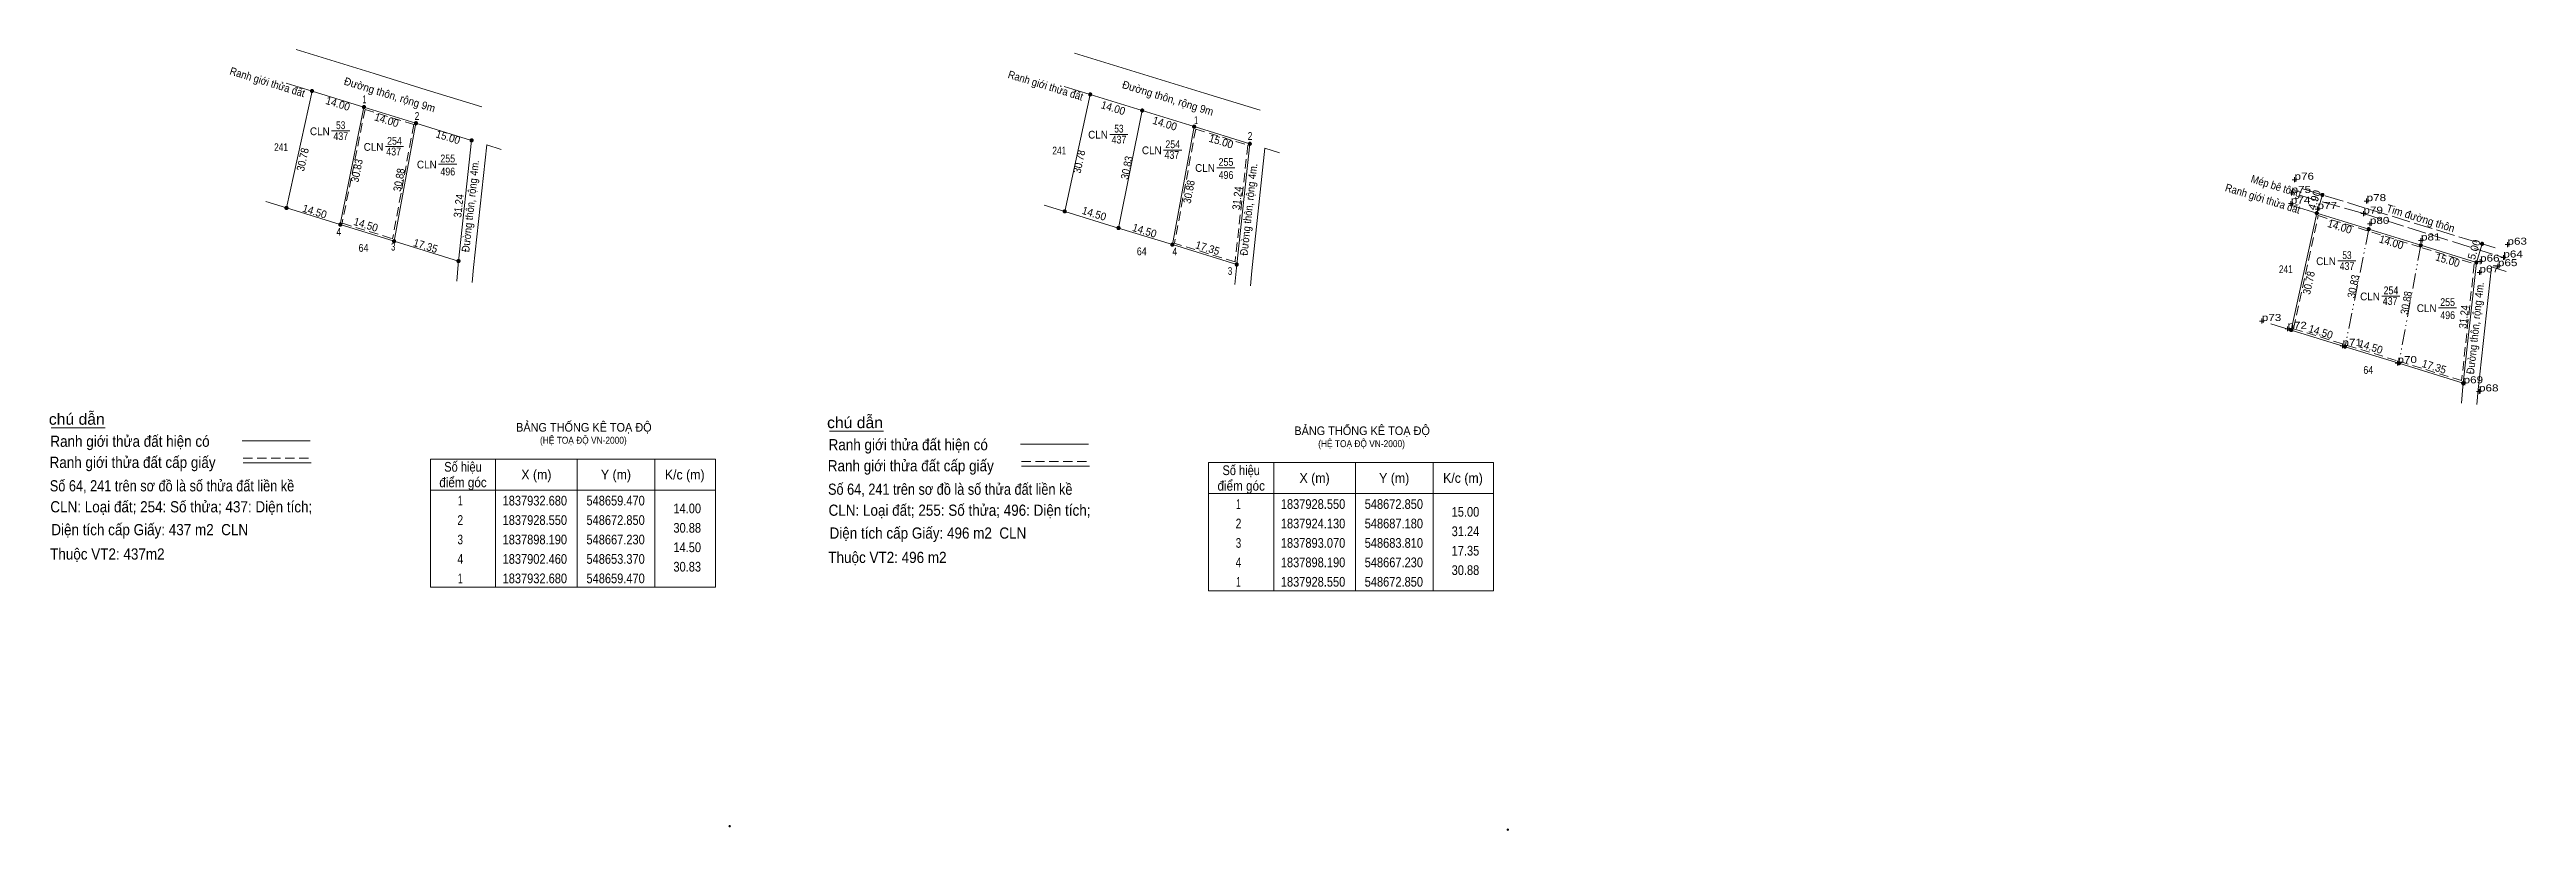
# Model space of a CAD drawing. Header units: metres. Extents: x 547391 to 548700, y 1837778 to 1838042.
# Drawn here: x 548062 to 548700, y 1837778 to 1837979 of the extents above; entities that cross this region are included whole.
import ezdxf
from ezdxf.enums import TextEntityAlignment as Align

# ---------------------------------------------------------------- set-up
doc = ezdxf.new("R2010")
doc.units = ezdxf.units.M
doc.header["$LTSCALE"] = 0.8
doc.header["$PDMODE"] = 32
doc.header["$PDSIZE"] = 0.4
for name, pattern in [('DASH_DOUBLE_DOT', [9.2, 5, -1.2, 0.3, -1.2, 0.3, -1.2]), ('LONG_DASHED', [7.5, 6, -1.5]), ('MEDIUM_DASHED', [4.5, 3, -1.5])]:
    doc.linetypes.add(name, pattern=pattern)
for name, color, linetype, lineweight in [('1', 7, 'Continuous', 13), ('17', 7, 'Continuous', 13), ('23', 7, 'Continuous', 13), ('42', 7, 'Continuous', 13), ('6', 7, 'Continuous', 13), ('63', 7, 'Continuous', 13), ('7', 7, 'Continuous', 13)]:
    doc.layers.add(name, color=color, linetype=linetype, lineweight=lineweight)
doc.layers.add('12', color=7, linetype='Continuous')

msp = doc.modelspace()

# ---------------------------------------------------------------- hatches: boundary and pattern name
at = {"layer": '63'}
for points in [[(548130.27, 1837968.21, 1), (548129.47, 1837968.21, 1)], [(548143.65, 1837964.08, 1), (548142.85, 1837964.08, 1)], [(548330.66, 1837967.33, 1), (548329.86, 1837967.33, 1)], [(548344.04, 1837963.2, 1), (548343.24, 1837963.2, 1)], [(548157.03, 1837959.95, 1), (548156.23, 1837959.95, 1)], [(548171.36, 1837955.52, 1), (548170.56, 1837955.52, 1)], [(548357.42, 1837959.07, 1), (548356.62, 1837959.07, 1)], [(548371.75, 1837954.64, 1), (548370.95, 1837954.64, 1)], [(548123.7, 1837938.14, 1), (548122.9, 1837938.14, 1)], [(548324.09, 1837937.26, 1), (548323.29, 1837937.26, 1)], [(548646.49, 1837936.81, 1), (548645.69, 1837936.81, 1)], [(548647.93, 1837941.49, 1), (548647.13, 1837941.49, 1)], [(548137.55, 1837933.86, 1), (548136.75, 1837933.86, 1)], [(548337.94, 1837932.98, 1), (548337.14, 1837932.98, 1)], [(548659.87, 1837932.68, 1), (548659.07, 1837932.68, 1)], [(548151.41, 1837929.59, 1), (548150.61, 1837929.59, 1)], [(548167.99, 1837924.47, 1), (548167.19, 1837924.47, 1)], [(548351.8, 1837928.71, 1), (548351, 1837928.71, 1)], [(548368.38, 1837923.59, 1), (548367.58, 1837923.59, 1)], [(548673.25, 1837928.55, 1), (548672.45, 1837928.55, 1)], [(548687.58, 1837924.12, 1), (548686.78, 1837924.12, 1)], [(548689.06, 1837928.91, 1), (548688.26, 1837928.91, 1)], [(548639.92, 1837906.74, 1), (548639.12, 1837906.74, 1)], [(548653.77, 1837902.46, 1), (548652.97, 1837902.46, 1)], [(548667.63, 1837898.19, 1), (548666.83, 1837898.19, 1)], [(548684.21, 1837893.07, 1), (548683.41, 1837893.07, 1)]]:
    msp.add_hatch(color=256, dxfattribs=at).paths.add_polyline_path(points)

# ---------------------------------------------------------------- linework, layer by layer
at = {"layer": '1'}
for p, q in [((548125.83, 1837978.87), (548132.52, 1837976.81)), ((548132.52, 1837976.81), (548145.9, 1837972.68)), ((548326.22, 1837977.99), (548332.91, 1837975.93)), ((548332.91, 1837975.93), (548346.29, 1837971.8)), ((548123.18, 1837970.27), (548129.87, 1837968.21)), ((548323.57, 1837969.39), (548330.26, 1837967.33)), ((548170.96, 1837955.53), (548167.59, 1837924.47)), ((548371.35, 1837954.65), (548367.98, 1837923.59)), ((548137.15, 1837933.86), (548123.3, 1837938.14)), ((548337.54, 1837932.98), (548323.69, 1837937.26)), ((548639.4, 1837938.87), (548646.09, 1837936.81)), ((548687.18, 1837924.13), (548683.81, 1837893.07)), ((548653.37, 1837902.46), (548639.52, 1837906.74))]:
    msp.add_line(p, q, dxfattribs=at)
at = {"layer": '1', "linetype": 'MEDIUM_DASHED'}
msp.add_line((548640.11, 1837907.08), (548646.46, 1837936.17), dxfattribs=at)
at = {"layer": '1'}
for points in [[(548145.9, 1837972.68), (548159.28, 1837968.55), (548173.61, 1837964.13)], [(548346.29, 1837971.8), (548359.67, 1837967.67), (548374, 1837963.25)], [(548123.3, 1837938.14), (548129.87, 1837968.21), (548143.25, 1837964.08)], [(548143.25, 1837964.08), (548156.63, 1837959.95), (548170.96, 1837955.53)], [(548323.69, 1837937.26), (548330.26, 1837967.33), (548343.64, 1837963.2)], [(548343.64, 1837963.2), (548357.02, 1837959.07), (548371.35, 1837954.65)], [(548639.52, 1837906.74), (548646.09, 1837936.81), (548659.47, 1837932.68)], [(548167.59, 1837924.47), (548151.01, 1837929.59), (548137.15, 1837933.86)], [(548367.98, 1837923.59), (548351.4, 1837928.71), (548337.54, 1837932.98)], [(548659.47, 1837932.68), (548672.85, 1837928.55), (548687.18, 1837924.13)], [(548683.81, 1837893.07), (548667.23, 1837898.19), (548653.37, 1837902.46)]]:
    msp.add_lwpolyline(points, dxfattribs=at)
at = {"layer": '1', "linetype": 'MEDIUM_DASHED'}
for points in [[(548357.41, 1837958.43), (548370.81, 1837954.29), (548367.55, 1837924.25), (548351.87, 1837929.09)], [(548673.24, 1837927.91), (548686.64, 1837923.77), (548683.38, 1837893.73), (548667.8, 1837898.54)]]:
    msp.add_lwpolyline(points, dxfattribs=at)
at = {"layer": '17'}
for p, q in [((548062.71, 1837881.59), (548076.61, 1837881.59)), ((548263.1, 1837880.71), (548277, 1837880.71))]:
    msp.add_line(p, q, dxfattribs=at)
at = {"layer": '23'}
for p, q in [((548167.5, 1837923.58), (548167.12, 1837919.35)), ((548171.44, 1837922.81), (548171.1, 1837918.99)), ((548367.89, 1837922.7), (548367.51, 1837918.47)), ((548371.83, 1837921.93), (548371.49, 1837918.11)), ((548683.72, 1837892.18), (548683.34, 1837887.95)), ((548687.66, 1837891.41), (548687.32, 1837887.59))]:
    msp.add_line(p, q, dxfattribs=at)
at = {"layer": '42'}
for p, q in [((548178.61, 1837953.16), (548174.86, 1837954.37)), ((548379, 1837952.28), (548375.25, 1837953.49)), ((548118, 1837939.76), (548123.3, 1837938.14)), ((548318.39, 1837938.88), (548323.69, 1837937.26)), ((548647.53, 1837941.49), (548646.09, 1837936.81)), ((548688.66, 1837928.91), (548687.18, 1837924.12)), ((548694.83, 1837921.76), (548691.08, 1837922.97)), ((548634.22, 1837908.36), (548639.52, 1837906.74))]:
    msp.add_line(p, q, dxfattribs=at)
at = {"layer": '42', "linetype": 'LONG_DASHED'}
msp.add_line((548642.51, 1837943.03), (548692.03, 1837927.88), dxfattribs=at)
msp.add_lwpolyline([(548641.67, 1837941.4), (548658.1, 1837936.68), (548694.13, 1837925.39)], dxfattribs=at)
at = {"layer": '6'}
for p, q in [((548111.87, 1837878.26), (548129.41, 1837878.26)), ((548312.26, 1837877.38), (548329.8, 1837877.38)), ((548112.13, 1837872.62), (548129.68, 1837872.62)), ((548312.52, 1837871.74), (548330.07, 1837871.74))]:
    msp.add_line(p, q, dxfattribs=at)
at = {"layer": '6', "linetype": 'MEDIUM_DASHED'}
for p, q in [((548112.13, 1837873.82), (548129.79, 1837873.82)), ((548312.52, 1837872.94), (548330.18, 1837872.94))]:
    msp.add_line(p, q, dxfattribs=at)
at = {"layer": '6'}
for p in [(548237.39, 1837779.12), (548437.78, 1837778.24)]:
    msp.add_point(p, dxfattribs=at)
at = {"layer": '63'}
for p, q in [((548143.25, 1837964.08), (548137.15, 1837933.86)), ((548343.64, 1837963.2), (548337.54, 1837932.98)), ((548134.91, 1837957.94), (548139.58, 1837957.94)), ((548156.63, 1837959.95), (548151.01, 1837929.59)), ((548335.3, 1837957.06), (548339.97, 1837957.06)), ((548357.02, 1837959.07), (548351.4, 1837928.71)), ((548148.75, 1837953.92), (548153.42, 1837953.92)), ((548174.86, 1837954.37), (548171.44, 1837922.81)), ((548349.14, 1837953.04), (548353.81, 1837953.04)), ((548375.25, 1837953.49), (548371.83, 1837921.93)), ((548162.46, 1837949.38), (548167.13, 1837949.38)), ((548362.85, 1837948.5), (548367.52, 1837948.5)), ((548167.59, 1837924.47), (548167.5, 1837923.58)), ((548651.51, 1837924.52), (548656.18, 1837924.52)), ((548367.98, 1837923.59), (548367.89, 1837922.7)), ((548691.08, 1837922.97), (548687.66, 1837891.41)), ((548662.83, 1837915.46), (548667.5, 1837915.46)), ((548677.42, 1837912.44), (548682.09, 1837912.44)), ((548683.81, 1837893.07), (548683.72, 1837892.18)), ((548177.14, 1837873.56), (548177.14, 1837840.56)), ((548198.14, 1837873.56), (548198.14, 1837840.56)), ((548218.14, 1837873.56), (548218.14, 1837840.56)), ((548377.53, 1837872.68), (548377.53, 1837839.68)), ((548398.53, 1837872.68), (548398.53, 1837839.68)), ((548418.53, 1837872.68), (548418.53, 1837839.68)), ((548160.34, 1837865.56), (548233.74, 1837865.56)), ((548360.73, 1837864.68), (548434.13, 1837864.68))]:
    msp.add_line(p, q, dxfattribs=at)
at = {"layer": '63', "linetype": 'MEDIUM_DASHED'}
for p, q in [((548143.53, 1837963.47), (548137.54, 1837933.78)), ((548143.53, 1837963.47), (548156.06, 1837959.61)), ((548156.06, 1837959.61), (548150.62, 1837930.23)), ((548357.41, 1837958.43), (548351.97, 1837929.07)), ((548137.73, 1837934.2), (548150.62, 1837930.23)), ((548646.46, 1837936.17), (548673.24, 1837927.91))]:
    msp.add_line(p, q, dxfattribs=at)
at = {"layer": '63', "linetype": 'DASH_DOUBLE_DOT'}
for p, q in [((548659.47, 1837932.68), (548653.37, 1837902.46)), ((548672.85, 1837928.55), (548667.23, 1837898.19))]:
    msp.add_line(p, q, dxfattribs=at)
at = {"layer": '63', "linetype": 'MEDIUM_DASHED'}
msp.add_lwpolyline([(548640.11, 1837907.08), (548653.95, 1837902.8), (548667.8, 1837898.54)], dxfattribs=at)
at = {"layer": '63'}
for points in [[(548160.34, 1837873.56), (548233.74, 1837873.56), (548233.74, 1837840.56), (548160.34, 1837840.56)], [(548360.73, 1837872.68), (548434.13, 1837872.68), (548434.13, 1837839.68), (548360.73, 1837839.68)]]:
    msp.add_lwpolyline(points, close=True, dxfattribs=at)
at = {"layer": '63', "linetype": 'DASH_DOUBLE_DOT'}
for centre in [(548129.87, 1837968.21), (548143.25, 1837964.08), (548330.26, 1837967.33), (548343.64, 1837963.2), (548156.63, 1837959.95), (548170.96, 1837955.52), (548357.02, 1837959.07), (548371.35, 1837954.64), (548123.3, 1837938.14), (548323.69, 1837937.26), (548646.09, 1837936.81), (548647.53, 1837941.49), (548137.15, 1837933.86), (548337.54, 1837932.98), (548659.47, 1837932.68), (548151.01, 1837929.59), (548167.59, 1837924.47), (548351.4, 1837928.71), (548367.98, 1837923.59), (548672.85, 1837928.55), (548687.18, 1837924.12), (548688.66, 1837928.91), (548639.52, 1837906.74), (548653.37, 1837902.46), (548667.23, 1837898.19), (548683.81, 1837893.07)]:
    msp.add_circle(centre, 0.4, dxfattribs=at)
at = {"layer": '7'}
for p, q in [((548640.97, 1837945.4), (548639.73, 1837945.4)), ((548640.35, 1837944.78), (548640.35, 1837946.03)), ((548640.02, 1837939.25), (548638.77, 1837939.25)), ((548640.21, 1837942), (548638.97, 1837942)), ((548639.39, 1837938.62), (548639.39, 1837939.87)), ((548639.59, 1837941.37), (548639.59, 1837942.62)), ((548646.92, 1837937.86), (548645.67, 1837937.86)), ((548646.29, 1837937.23), (548646.29, 1837938.48)), ((548658.1, 1837936.05), (548658.1, 1837937.3)), ((548659.54, 1837939.9), (548658.29, 1837939.9)), ((548658.92, 1837939.28), (548658.92, 1837940.53)), ((548658.72, 1837936.68), (548657.47, 1837936.68)), ((548660.38, 1837934.04), (548659.13, 1837934.04)), ((548659.76, 1837933.42), (548659.76, 1837934.67)), ((548672.92, 1837929.16), (548672.92, 1837930.4)), ((548673.55, 1837929.78), (548672.3, 1837929.78)), ((548688.76, 1837924.34), (548687.51, 1837924.34)), ((548688.13, 1837923.71), (548688.13, 1837924.96)), ((548694.75, 1837925.39), (548693.5, 1837925.39)), ((548694.13, 1837924.77), (548694.13, 1837926.02)), ((548695.81, 1837928.7), (548694.56, 1837928.7)), ((548695.19, 1837928.08), (548695.19, 1837929.33)), ((548688.62, 1837921.55), (548687.37, 1837921.55)), ((548687.99, 1837920.92), (548687.99, 1837922.17)), ((548693.35, 1837923.17), (548692.11, 1837923.17)), ((548692.73, 1837922.54), (548692.73, 1837923.79)), ((548632.56, 1837909.06), (548631.31, 1837909.06)), ((548631.93, 1837908.44), (548631.93, 1837909.69)), ((548639.15, 1837907.05), (548637.91, 1837907.05)), ((548638.53, 1837906.42), (548638.53, 1837907.67)), ((548653.32, 1837902.68), (548652.07, 1837902.68)), ((548652.69, 1837902.06), (548652.69, 1837903.31)), ((548666.86, 1837897.62), (548666.86, 1837898.86)), ((548667.48, 1837898.24), (548666.23, 1837898.24)), ((548684.52, 1837893.05), (548683.27, 1837893.05)), ((548683.89, 1837892.43), (548683.89, 1837893.67)), ((548688.48, 1837890.95), (548687.23, 1837890.95)), ((548687.86, 1837890.32), (548687.86, 1837891.57))]:
    msp.add_line(p, q, dxfattribs=at)

# ---------------------------------------------------------------- texts
at = {"layer": '1'}
for s, width, p in [('1', 0.65, (548143.355, 1837965.08)), ('2', 0.8, (548156.91, 1837960.8)), ('CLN', 0.95, (548131.875, 1837956.86)), ('437', 0.85, (548137.27, 1837955.6)), ('53', 0.8, (548137.255, 1837958.42)), ('254', 0.85, (548151.105, 1837954.4)), ('CLN', 0.95, (548332.265, 1837955.98)), ('437', 0.85, (548337.66, 1837954.72)), ('53', 0.8, (548337.645, 1837957.54)), ('1', 0.65, (548357.525, 1837959.71)), ('2', 0.8, (548371.41, 1837955.65)), ('241', 0.8, (548121.895, 1837952.77)), ('CLN', 0.95, (548145.715, 1837952.84)), ('437', 0.85, (548150.89, 1837951.65)), ('CLN', 0.95, (548159.425, 1837948.3)), ('255', 0.85, (548164.815, 1837949.86)), ('241', 0.8, (548322.285, 1837951.89)), ('CLN', 0.95, (548346.105, 1837951.96)), ('437', 0.85, (548351.28, 1837950.77)), ('254', 0.85, (548351.495, 1837953.52)), ('255', 0.85, (548365.205, 1837948.98)), ('496', 0.85, (548164.83, 1837946.5)), ('CLN', 0.95, (548359.815, 1837947.42)), ('496', 0.85, (548365.22, 1837945.62)), ('4', 0.8, (548136.765, 1837931.01)), ('64', 0.85, (548143.13, 1837926.86)), ('3', 0.75, (548150.78, 1837927.18)), ('64', 0.85, (548343.52, 1837925.98)), ('4', 0.8, (548352.035, 1837925.96)), ('CLN', 0.95, (548648.475, 1837923.44)), ('437', 0.85, (548653.87, 1837922.18)), ('53', 0.8, (548653.855, 1837925)), ('3', 0.75, (548366.26, 1837920.93)), ('241', 0.8, (548638.115, 1837921.37)), ('254', 0.85, (548665.185, 1837915.94)), ('CLN', 0.95, (548659.795, 1837914.38)), ('437', 0.85, (548664.97, 1837913.19)), ('CLN', 0.95, (548674.385, 1837911.36)), ('496', 0.85, (548679.79, 1837909.56)), ('255', 0.85, (548679.775, 1837912.92)), ('64', 0.85, (548659.35, 1837895.46))]:
    msp.add_text(s, height=2, dxfattribs=dict(at, width=width)).set_placement(p, align=Align.CENTER)
for s, height, width, p in [('BẢNG THỐNG KÊ TOẠ ĐỘ ', 2.208, 0.95, (548182.42, 1837880.61)), ('(HỆ TOẠ ĐỘ VN-2000)', 1.786, 0.9, (548188.57, 1837877.5)), ('BẢNG THỐNG KÊ TOẠ ĐỘ ', 2.208, 0.95, (548382.81, 1837879.73)), ('(HỆ TOẠ ĐỘ VN-2000)', 1.786, 0.9, (548388.96, 1837876.62))]:
    msp.add_text(s, height=height, dxfattribs=dict(at, width=width)).set_placement(p)
at = {"layer": '12', "width": 1.25}
for s, p in [('p75', (548639.59, 1837942)), ('p76', (548640.35, 1837945.4)), ('p74', (548639.4, 1837939.25)), ('p77', (548646.29, 1837937.86)), ('p79', (548658.1, 1837936.68)), ('p78', (548658.92, 1837939.9)), ('p80', (548659.76, 1837934.04)), ('p81', (548672.92, 1837929.78)), ('p63', (548695.19, 1837928.7)), ('p66', (548688.13, 1837924.34)), ('p65', (548692.73, 1837923.17)), ('p64', (548694.13, 1837925.39)), ('p67', (548687.99, 1837921.55)), ('p73', (548631.93, 1837909.06)), ('p72', (548638.53, 1837907.05)), ('p71', (548652.69, 1837902.68)), ('p70', (548666.86, 1837898.24)), ('p69', (548683.89, 1837893.05)), ('p68', (548687.86, 1837890.95))]:
    msp.add_text(s, height=1.8, dxfattribs=at).set_placement(p)
at = {"layer": '42'}
for s, p in [('4.90', (548646.4226, 1837939.8859)), ('5.00', (548687.5326, 1837927.1359))]:
    msp.add_text(s, height=2, rotation=72.897, dxfattribs=at).set_placement(p, align=Align.CENTER)
at = {"layer": '6'}
for s, width, p in [('chú dẫn', 1.05, (548062.11, 1837882.38)), ('Ranh giới thửa đất hiện có ', 0.9, (548062.49, 1837876.7)), ('chú dẫn', 1.05, (548262.5, 1837881.5)), ('Ranh giới thửa đất cấp giấy', 0.9, (548062.29, 1837871.28)), ('Ranh giới thửa đất cấp giấy', 0.9, (548262.68, 1837870.4)), ('Ranh giới thửa đất hiện có ', 0.9, (548262.88, 1837875.82)), ('Số 64, 241 trên sơ đồ là số thửa đất liền kề', 0.85, (548062.35, 1837865.24)), ('Số 64, 241 trên sơ đồ là số thửa đất liền kề', 0.85, (548262.74, 1837864.36)), ('CLN: Loại đất; 254: Số thửa; 437: Diện tích;', 0.9, (548062.49, 1837859.84)), ('CLN: Loại đất; 255: Số thửa; 496: Diện tích;', 0.9, (548262.88, 1837858.96)), ('Diện tích cấp Giấy: 437 m2  CLN', 0.9, (548062.74, 1837853.96)), ('Diện tích cấp Giấy: 496 m2  CLN', 0.9, (548263.13, 1837853.08)), ('Thuộc VT2: 437m2', 0.9, (548062.43, 1837847.7)), ('Thuộc VT2: 496 m2', 0.9, (548262.82, 1837846.82))]:
    msp.add_text(s, height=2.88, dxfattribs=dict(at, width=width)).set_placement(p)
at = {"layer": '63'}
for s, rotation, width, p in [('Ranh giới thửa đất', 342.85, 0.9, (548118.0901, 1837969.5622)), ('Đường thôn, rộng 9m', 342.85, 0.95, (548149.5801, 1837966.3131)), ('Ranh giới thửa đất', 342.85, 0.9, (548318.4801, 1837968.6822)), ('Đường thôn, rộng 9m', 342.85, 0.95, (548349.9701, 1837965.4331)), ('14.00', 342.846, 0.95, (548136.2401, 1837964.0024)), ('14.00', 342.846, 0.95, (548148.7901, 1837959.7824)), ('14.00', 342.846, 0.95, (548335.8701, 1837962.9024)), ('15.00', 342.858, 0.95, (548164.6003, 1837955.403)), ('14.00', 342.846, 0.95, (548349.1801, 1837958.9024)), ('15.00', 342.858, 0.95, (548363.6703, 1837954.303)), ('30.78', 77.675, 0.9, (548128.4391, 1837950.3865)), ('30.83', 78.588, 0.9, (548142.374, 1837947.5321)), ('Đường thôn, rộng 4m.', 83.819, 0.9, (548171.63, 1837938.5123)), ('30.78', 77.675, 0.9, (548328.3891, 1837949.8365)), ('30.83', 78.588, 0.9, (548340.634, 1837948.2921)), ('30.83', 78.588, 0.9, (548340.634, 1837948.2921)), ('30.88', 79.513, 0.9, (548153.2568, 1837945.168)), ('30.88', 79.513, 0.9, (548356.6568, 1837942.108)), ('31.24', 83.808, 0.9, (548369.1146, 1837940.5521)), ('Đường thôn, rộng 4m.', 83.819, 0.9, (548372.02, 1837937.6323)), ('Ranh giới thửa đất', 342.85, 0.9, (548631.8901, 1837939.5822)), ('Mép bê tông', 342.85, 0.9, (548635.3251, 1837942.8071)), ('14.50', 342.828, 0.95, (548130.2598, 1837936.2814)), ('31.24', 83.808, 0.9, (548168.6146, 1837938.5821)), ('14.50', 342.828, 0.95, (548330.9798, 1837935.7314)), ('Tim đường thôn', 342.85, 0.95, (548672.5351, 1837934.524)), ('14.50', 342.877, 0.95, (548143.4406, 1837932.884)), ('14.50', 342.877, 0.95, (548343.9406, 1837931.354)), ('14.00', 342.846, 0.95, (548651.7001, 1837932.3824)), ('14.00', 342.846, 0.95, (548665.0101, 1837928.3824)), ('17.35', 342.839, 0.95, (548158.8049, 1837927.4428)), ('17.35', 342.839, 0.95, (548360.1849, 1837926.8828)), ('15.00', 342.858, 0.95, (548679.5003, 1837923.783)), ('30.78', 77.675, 0.9, (548644.9891, 1837918.6565)), ('30.83', 78.588, 0.9, (548656.464, 1837917.7721)), ('30.83', 78.588, 0.9, (548656.464, 1837917.7721)), ('Đường thôn, rộng 4m.', 83.819, 0.9, (548687.85, 1837907.1123)), ('30.88', 79.513, 0.9, (548670.0759, 1837913.553)), ('30.88', 79.513, 0.9, (548670.0759, 1837913.553)), ('31.24', 83.808, 0.9, (548684.9446, 1837910.0321)), ('14.50', 342.828, 0.95, (548646.8098, 1837905.3214)), ('14.50', 342.877, 0.95, (548659.6606, 1837901.484)), ('17.35', 342.839, 0.95, (548676.0149, 1837896.3628))]:
    msp.add_text(s, height=2, rotation=rotation, dxfattribs=dict(at, width=width)).set_placement(p, align=Align.CENTER)
for s, width, p in [('Số hiệu', 0.85, (548168.74, 1837870.31)), ('điểm góc', 0.9, (548168.74, 1837866.31)), ('X (m)', 0.95, (548187.64, 1837868.31)), ('Y (m)', 0.95, (548208.135, 1837868.31)), ('K/c (m)', 0.95, (548225.84, 1837868.31)), ('điểm góc', 0.9, (548369.13, 1837865.43)), ('Số hiệu', 0.85, (548369.13, 1837869.43)), ('X (m)', 0.95, (548388.03, 1837867.43)), ('Y (m)', 0.95, (548408.525, 1837867.43)), ('K/c (m)', 0.95, (548426.23, 1837867.43)), ('1', 0.65, (548168.04, 1837861.61)), ('1837932.680', 0.85, (548187.24, 1837861.61)), ('548659.470', 0.85, (548208.045, 1837861.61)), ('1', 0.65, (548368.43, 1837860.73)), ('1837928.550', 0.85, (548387.63, 1837860.73)), ('548672.850', 0.85, (548408.435, 1837860.73)), ('2', 0.8, (548168.045, 1837856.61)), ('3', 0.75, (548168.045, 1837851.61)), ('1837928.550', 0.85, (548187.24, 1837856.61)), ('1837898.190', 0.85, (548187.24, 1837851.61)), ('548672.850', 0.85, (548208.045, 1837856.61)), ('548667.230', 0.85, (548208.045, 1837851.61)), ('2', 0.8, (548368.435, 1837855.73)), ('1837924.130', 0.85, (548387.63, 1837855.73)), ('548687.180', 0.85, (548408.435, 1837855.73)), ('4', 0.8, (548168.04, 1837846.61)), ('1837902.460', 0.85, (548187.24, 1837846.61)), ('548653.370', 0.85, (548208.045, 1837846.61)), ('4', 0.8, (548368.43, 1837845.73)), ('3', 0.75, (548368.435, 1837850.73)), ('1837893.070', 0.85, (548387.63, 1837850.73)), ('1837898.190', 0.85, (548387.63, 1837845.73)), ('548683.810', 0.85, (548408.435, 1837850.73)), ('548667.230', 0.85, (548408.435, 1837845.73)), ('1', 0.65, (548168.04, 1837841.61)), ('1837932.680', 0.85, (548187.24, 1837841.61)), ('548659.470', 0.85, (548208.045, 1837841.61)), ('1', 0.65, (548368.43, 1837840.73)), ('1837928.550', 0.85, (548387.63, 1837840.73)), ('548672.850', 0.85, (548408.435, 1837840.73))]:
    msp.add_text(s, height=2.5, dxfattribs=dict(at, width=width)).set_placement(p, align=Align.CENTER)
at = {"layer": '63', "width": 0.85}
for s, p in [('14.00', (548230.04, 1837859.61)), ('15.00', (548430.43, 1837858.73)), ('30.88', (548230.04, 1837854.61)), ('31.24', (548430.43, 1837853.73)), ('14.50', (548230.04, 1837849.61)), ('17.35', (548430.43, 1837848.73)), ('30.83', (548230.04, 1837844.61)), ('30.88', (548430.43, 1837843.73))]:
    msp.add_text(s, height=2.5, dxfattribs=at).set_placement(p, align=Align.RIGHT)

doc.saveas('drawing.dxf')
